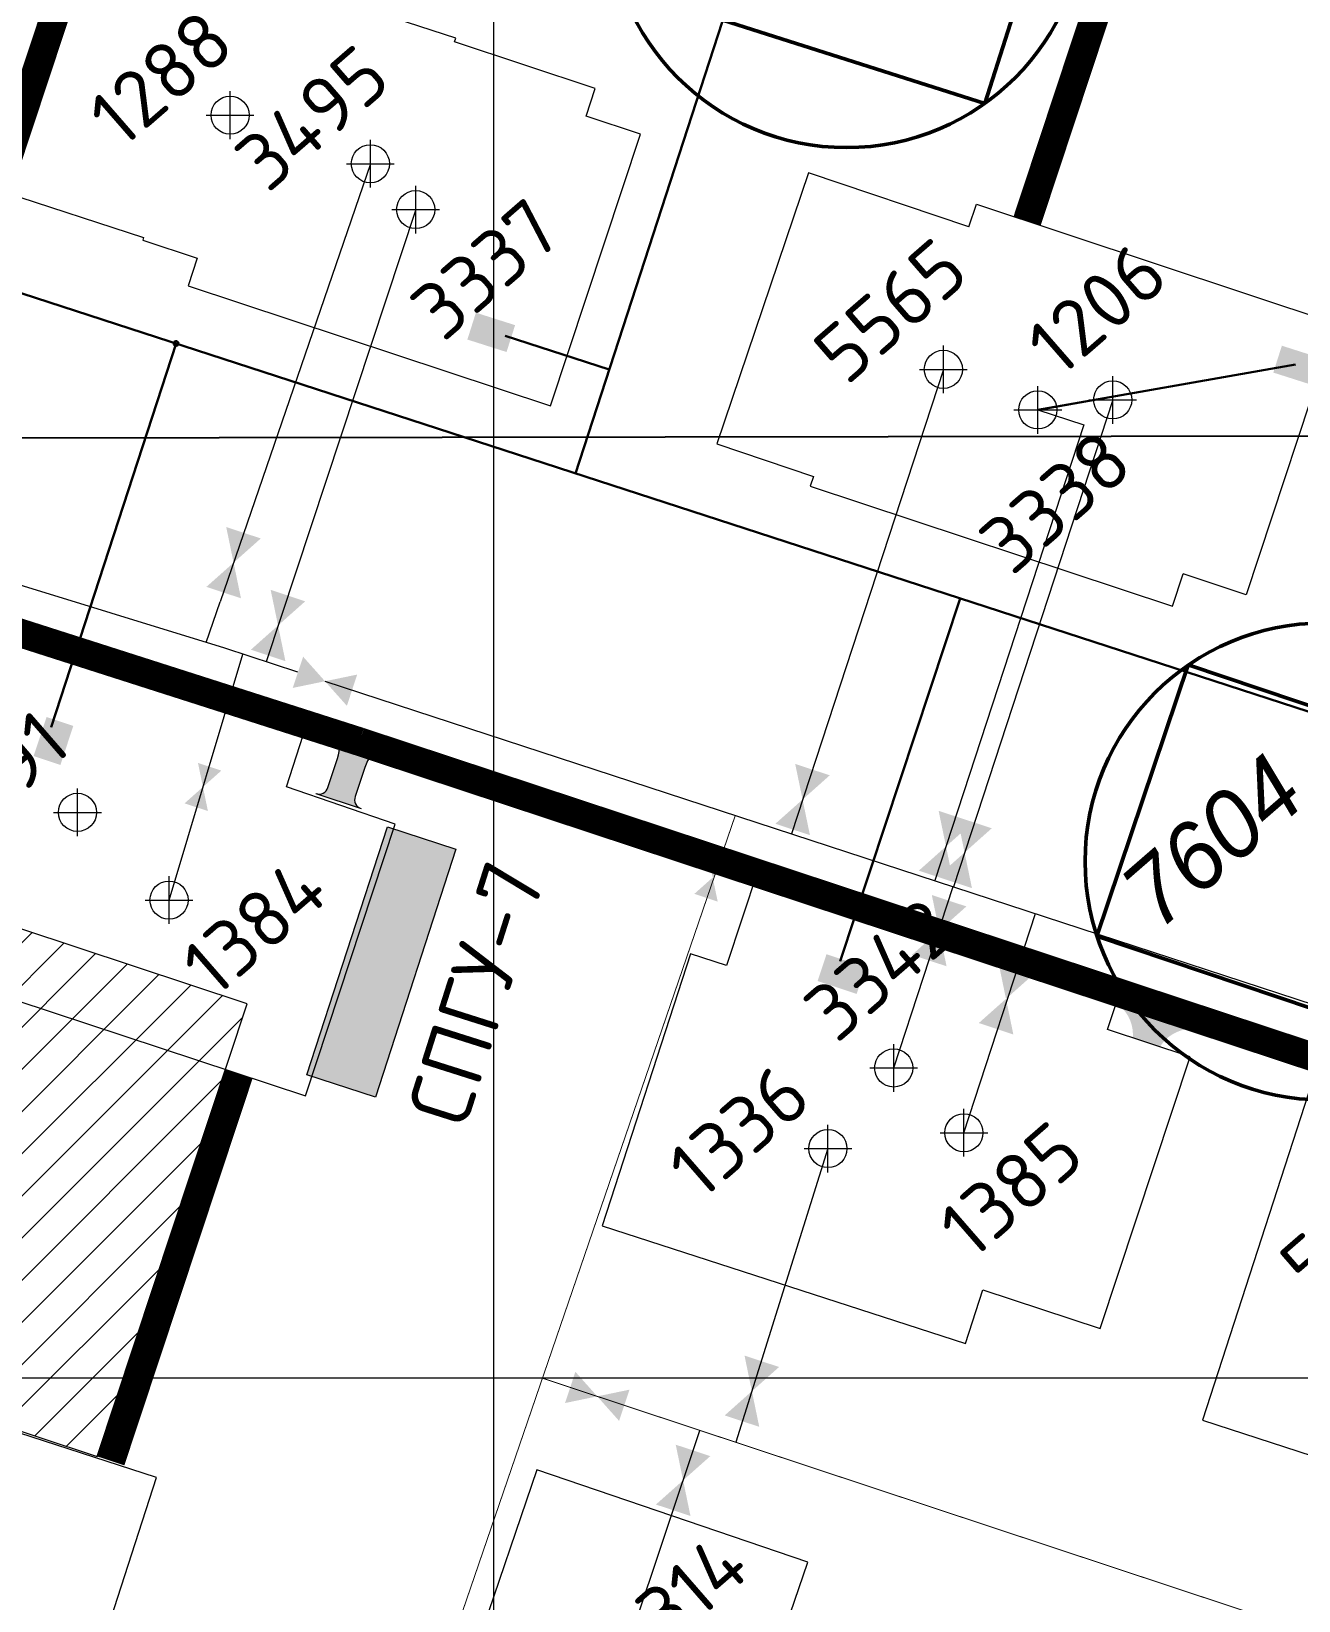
# Model space of a CAD drawing. Header units: millimetres. Extents: x 519 to 9564855, y -810 to 5021775.
# Drawn here: x 9538903.1 to 9539168.8, y 4997953.3 to 4998282.4 of the extents above; entities that cross this region are included whole.
import ezdxf

# ---------------------------------------------------------------- set-up
doc = ezdxf.new("R2010")
doc.units = ezdxf.units.MM
doc.header["$LTSCALE"] = 2
doc.header["$MEASUREMENT"] = 0
doc.header["$PDMODE"] = 2
doc.header["$PDSIZE"] = 5
doc.linetypes.add('1', pattern=[0])
for name, color, linetype in [('0_ANNOT_Dimensions', 7, 'Continuous'), ('164 скв. на 2011 год (измененные)', 121, 'Continuous'), ('COMPOUND', 3, 'Continuous'), ('Existing roads', 41, 'Continuous'), ('GRID_PULKOVO', 7, 'Continuous'), ('OilColl&Flowlines', 3, 'Continuous'), ('Stage 12 wells.Text&Frame', 52, 'Continuous'), ('Stage8 wlls text', 7, 'Continuous'), ('Скважины 2019г.', 241, 'Continuous'), ('Скважины на 2013 год.', 21, '1')]:
    doc.layers.add(name, color=color, linetype=linetype)
for name, color, linetype, lineweight in [('200 скв. на 2010 год', 61, 'Continuous', 0), ('Stage 11.Object 2.Frame&Text', 26, 'Continuous', 53), ('WELLS(drilled after 2000y)', 6, 'Continuous', 40), ('Скважины на 2022 год', 60, 'Continuous', 13), ('Скважины на 2023 год', 201, 'Continuous', 20), ('Скважины на 2026', 222, 'Continuous', 50), ('Скважины на 2026 доп.', 222, 'Continuous', 50), ('Электро', 1, 'Continuous', 30), ('Электроснаб', 1, 'Continuous', 18), ('Электроснабжене', 1, 'Continuous', 18)]:
    doc.layers.add(name, color=color, linetype=linetype, lineweight=lineweight)
doc.styles.add('Elect', font='isocpeur.ttf')
doc.styles.add('Line_GUGK', font='')
doc.styles.get("Standard").update_dxf_attribs({"font": 'isocpeur.ttf', "width": 0.5})
doc.styles.get('Line_GUGK').set_extended_font_data('Bm431', italic=True)
doc.dimstyles.new('ISO-25', dxfattribs={"dimtxt": 15, "dimasz": 10, "dimexe": 5, "dimexo": 5, "dimgap": 5, "dimtad": 1, "dimtxsty": 'Standard', "dimblk": 'OBLIQUE', "dimcen": 50, "dimadec": 0, "dimazin": 0, "dimtfac": 1, "dimtmove": 0, "dimatfit": 3, "dimfxl": 0, "dimarcsym": 0})

# ---------------------------------------------------------------- blocks, each defined once
blk = doc.blocks.new('92051501$0$VALVE')
at = {"layer": 'OilColl&Flowlines'}
for points in [[(-5.97, -3.45), (-5.97, 3.45), (0, 0)], [(5.97, -3.45), (0, 0), (5.97, 3.45)]]:
    blk.add_solid(points, dxfattribs=at)
blk = doc.blocks.new('_Oblique')
at = {"color": 0, "linetype": 'ByBlock', "lineweight": -2}
blk.add_line((-0.5, -0.5), (0.5, 0.5), dxfattribs=at)
blk = doc.blocks.new('*D111')
at = {"layer": '0_ANNOT_Dimensions', "color": 0, "lineweight": -2, "transparency": 16777216}
for p, q in [((9540956.59, 4998203), (9540956.59, 4998205.09)), ((9540956.6, 4998200.09), (9521531.28, 4998171.79)), ((9521531.28, 4998174.7), (9521531.28, 4998176.79))]:
    blk.add_line(p, q, dxfattribs=at)
at = {"layer": 'DEFPOINTS', "color": 0, "linetype": 'ByBlock', "lineweight": 25, "transparency": 16777216}
for p in [(9540956.6, 4998198), (9521531.28, 4998171.79), (9521531.29, 4998169.71)]:
    blk.add_point(p, dxfattribs=at)
at = {"layer": '0_ANNOT_Dimensions', "color": 0, "linetype": 'ByBlock', "lineweight": -2, "transparency": 16777216, "xscale": 10, "yscale": 10, "zscale": 10}
for p, rotation in [((9540956.6, 4998200.09), 0.08345723362022996), ((9521531.28, 4998171.79), 180.0834572336203)]:
    blk.add_blockref('_Oblique', p, dxfattribs=dict(at, rotation=rotation))
at = {"layer": '0_ANNOT_Dimensions', "color": 0, "linetype": 'ByBlock', "lineweight": 25, "transparency": 16777216, "insert": (9531243.92, 4998199.94), "char_height": 15, "attachment_point": 5, "rotation": 0.0835, "bg_fill": 3, "box_fill_scale": 1.25, "bg_fill_color": 256, "bg_fill_true_color": 13158600, "bg_fill_transparency": 0}
blk.add_mtext('19425,33', dxfattribs=at)

msp = doc.modelspace()

# ---------------------------------------------------------------- hatches: boundary and pattern name
at = {"linetype": 'ByBlock', "lineweight": 0, "ltscale": 80}
msp.add_hatch(color=1, dxfattribs=at).paths.add_polyline_path([(9538960.87934, 4998063.56718), (9538975.23546, 4998058.90259), (9538992.12348, 4998110.87857), (9538977.76736, 4998115.54316)])
at = {"layer": 'COMPOUND', "linetype": 'ByBlock', "lineweight": 0, "ltscale": 50}
h = msp.add_hatch(dxfattribs=at)
h.set_pattern_fill('ANSI31', color=5, scale=50)
h.paths.add_polyline_path([(9538821.98975, 4998014.95626), (9538916.92767, 4997983.54303), (9538948.34091, 4998078.48094), (9538853.40299, 4998109.89418)])
at = {"layer": 'Existing roads', "lineweight": 0}
h = msp.add_hatch(color=256, dxfattribs=at)
h.paths.add_polyline_path([(9538962.5428, 4998139.36884, -0.414213562), (9538967.30715, 4998129.8925), (9538966.34943, 4998126.99806), (9538972.04797, 4998125.11252), (9538973.00569, 4998128.00696, -0.414213562), (9538982.48203, 4998132.77131)])
h.paths.add_polyline_path([(9538966.34943, 4998126.99806), (9538965.29391, 4998123.80804, -0.414213562), (9538962.76689, 4998122.53754), (9538972.26291, 4998119.39548, -0.414213562), (9538970.99244, 4998121.92245), (9538972.04797, 4998125.11252)])
at = {"layer": 'Existing roads', "linetype": 'ByBlock', "lineweight": 0}
h = msp.add_hatch(color=256, dxfattribs=at)
edge = h.paths.add_edge_path()
edge.add_arc((9539126.20051, 4998072.03795), 7.82859, -5.402914, 70.7164572, ccw=False)
edge.add_line((9539133.99433, 4998071.30082), (9539139.69513, 4998069.41453))
edge.add_arc((9539146.39044, 4998065.35747), 7.82859, 72.6666548, 148.7860261, ccw=False)
edge.add_line((9539148.72282, 4998072.83055), (9539128.78585, 4998079.42733))
at = {"layer": 'Электро'}
for points in [[(9538996.32027, 4998223.38062), (9538994.52451, 4998217.7485), (9539002.73536, 4998215.13052), (9539004.53112, 4998220.76264)], [(9538903.60877, 4998130.39988), (9538909.221, 4998128.5429), (9538911.92823, 4998136.72476), (9538906.316, 4998138.58174)], [(9539069.79859, 4998088.84679), (9539067.9416, 4998083.23456), (9539076.12346, 4998080.52733), (9539077.98045, 4998086.13957)]]:
    msp.add_hatch(color=256, dxfattribs=at).paths.add_polyline_path(points)
at = {"layer": 'Электро', "ltscale": 7.5}
msp.add_hatch(color=256, dxfattribs=at).paths.add_polyline_path([(9539165.25416, 4998216.45258), (9539163.4584, 4998210.82046), (9539171.66925, 4998208.20248), (9539173.46501, 4998213.83461)])
at = {"layer": 'Электроснаб', "lineweight": 0}
for points in [[(9538996.32027, 4998223.38062), (9538994.52451, 4998217.7485), (9539002.73536, 4998215.13052), (9539004.53112, 4998220.76264)], [(9538903.60877, 4998130.39988), (9538909.221, 4998128.5429), (9538911.92823, 4998136.72476), (9538906.316, 4998138.58174)], [(9539069.79859, 4998088.84679), (9539067.9416, 4998083.23456), (9539076.12346, 4998080.52733), (9539077.98045, 4998086.13957)]]:
    msp.add_hatch(color=1, dxfattribs=at).paths.add_polyline_path(points)
at = {"layer": 'Электроснаб', "lineweight": 0, "ltscale": 7.5}
msp.add_hatch(color=1, dxfattribs=at).paths.add_polyline_path([(9539165.25416, 4998216.45258), (9539163.4584, 4998210.82046), (9539171.66925, 4998208.20248), (9539173.46501, 4998213.83461)])
at = {"layer": 'Электроснабжене', "lineweight": 0}
for points in [[(9538996.32027, 4998223.38062), (9538994.52451, 4998217.7485), (9539002.73536, 4998215.13052), (9539004.53112, 4998220.76264)], [(9538903.60877, 4998130.39988), (9538909.221, 4998128.5429), (9538911.92823, 4998136.72476), (9538906.316, 4998138.58174)], [(9539069.79859, 4998088.84679), (9539067.9416, 4998083.23456), (9539076.12346, 4998080.52733), (9539077.98045, 4998086.13957)]]:
    msp.add_hatch(color=1, dxfattribs=at).paths.add_polyline_path(points)
at = {"layer": 'Электроснабжене', "lineweight": 0, "ltscale": 7.5}
msp.add_hatch(color=1, dxfattribs=at).paths.add_polyline_path([(9539165.25416, 4998216.45258), (9539163.4584, 4998210.82046), (9539171.66925, 4998208.20248), (9539173.46501, 4998213.83461)])

# ---------------------------------------------------------------- linework, layer by layer
at = {"color": 3, "linetype": 'ByBlock', "lineweight": 0, "ltscale": 80}
for points in [[(9539129.8, 4998205.1), (9539096.40094, 4998103.00341)], [(9539114.1, 4998203), (9539123.76816, 4998199.83723)], [(9539123.76816, 4998199.83723), (9539092.50739, 4998104.27711)]]:
    msp.add_lwpolyline(points, dxfattribs=at)
at = {"color": 1, "linetype": 'ByBlock', "lineweight": 0, "ltscale": 80}
msp.add_lwpolyline([(9538960.87934, 4998063.56718), (9538977.76736, 4998115.54316), (9538992.12348, 4998110.87857), (9538975.23546, 4998058.90259)], close=True, dxfattribs=at)
at = {"color": 5, "linetype": 'ByBlock', "lineweight": 0, "ltscale": 50}
msp.add_lwpolyline([(9538821.98975, 4998014.95626), (9538916.92767, 4997983.54303), (9538948.34091, 4998078.48094), (9538853.40299, 4998109.89418)], close=True, dxfattribs=at)
at = {"layer": '164 скв. на 2011 год (измененные)', "color": 0, "linetype": 'ByBlock', "lineweight": 0}
for points in [[(9539019.39242, 4998264.60292), (9539021.31798, 4998270.42241), (9538991.85309, 4998280.17181)], [(9538937.90758, 4998234.79708), (9538935.98202, 4998228.9776), (9539011.96255, 4998203.83702), (9539030.81798, 4998260.82241), (9539019.39242, 4998264.60292)], [(9538926.67036, 4998239.14681), (9538926.48202, 4998238.5776), (9538937.90758, 4998234.79708)], [(9539067.06741, 4998189.04485), (9539066.38202, 4998186.9776), (9539142.36254, 4998161.83702), (9539144.59752, 4998168.59161)]]:
    msp.add_lwpolyline(points, dxfattribs=at)
for centre in [(9538974.2, 4998254.6), (9538983.7, 4998245), (9539114.1, 4998203)]:
    msp.add_circle(centre, 4, dxfattribs=at)
for p in [(9538974.2, 4998254.6), (9538983.7, 4998245), (9539114.1, 4998203)]:
    msp.add_point(p, dxfattribs=at)
at = {"layer": '200 скв. на 2010 год', "color": 0, "linetype": 'ByBlock', "lineweight": 0}
for points in [[(9539099.64867, 4998241.36131), (9539101.23745, 4998246.16299), (9539176.5759, 4998221.1015), (9539157.76023, 4998164.23631), (9539144.59752, 4998168.59161)], [(9539128.71329, 4998073.04822), (9539131.41798, 4998081.22241), (9539055.43745, 4998106.36299), (9539048.86739, 4998086.50678)]]:
    msp.add_lwpolyline(points, dxfattribs=at)
msp.add_circle((9539083.9, 4998065), 4, dxfattribs=at)
msp.add_point((9539083.9, 4998065), dxfattribs=at)
at = {"layer": 'Existing roads', "lineweight": 0}
for p, q in [((9538962.5428, 4998139.36884), (9538982.48203, 4998132.77131)), ((9538962.76689, 4998122.53754), (9538972.26291, 4998119.39548))]:
    msp.add_line(p, q, dxfattribs=at)
at = {"layer": 'Existing roads', "color": 3, "linetype": 'ByBlock', "lineweight": 0, "ltscale": 80}
msp.add_line((9539098.6, 4998051.4), (9539113.63664, 4998097.36506), dxfattribs=at)
at = {"layer": 'Existing roads', "color": 0, "linetype": 'ByBlock', "lineweight": 0, "ltscale": 80}
msp.add_line((9533000, 4998000), (9548000, 4998000), dxfattribs=at)
at = {"layer": 'Existing roads', "linetype": 'ByBlock', "lineweight": 0, "const_width": 6, "flags": 128}
for points in [[(9538981.99053, 4998509.12096), (9538868.95323, 4998167.49661)], [(9538971.90129, 4998133.43296), (9538814.77081, 4998183.77422)], [(9538971.90129, 4998133.43296), (9539328.19183, 4998015.54287)]]:
    msp.add_lwpolyline(points, dxfattribs=at)
at = {"layer": 'Existing roads', "linetype": 'ByBlock', "lineweight": 0, "ltscale": 80, "const_width": 6}
for points in [[(9539111.85872, 4998242.6298), (9539140.33368, 4998328.68185)], [(9538919.77581, 4997982.60063), (9538946.65903, 4998063.73744)]]:
    msp.add_lwpolyline(points, dxfattribs=at)
at = {"layer": 'Existing roads', "lineweight": 0, "flags": 128}
for points in [[(9538962.76689, 4998122.53754, 0.414213562), (9538965.29391, 4998123.80804), (9538967.30715, 4998129.8925, 0.414213562), (9538962.5428, 4998139.36884)], [(9538982.48203, 4998132.77131, 0.414213562), (9538973.00569, 4998128.00696), (9538970.99243, 4998121.92241, 0.414207454), (9538972.26291, 4998119.39548, 0.414207454)]]:
    msp.add_lwpolyline(points, format="xyb", dxfattribs=at)
at = {"layer": 'GRID_PULKOVO', "lineweight": 0}
msp.add_line((9539000, 5010000), (9539000, 4992000), dxfattribs=at)
at = {"layer": 'OilColl&Flowlines', "linetype": 'ByBlock', "lineweight": 0}
for p, q in [((9538943.68448, 4998153.04058), (9538121.14656, 4998405.65024)), ((9538939.80681, 4998154.23146), (9538942.71572, 4998162.76444)), ((9538959.01201, 4998147.96898), (9538943.68448, 4998153.04058)), ((9538964.68238, 4998146.09276), (9539331.66543, 4998026.04087))]:
    msp.add_line(p, q, dxfattribs=at)
at = {"layer": 'OilColl&Flowlines', "color": 3, "linetype": 'ByBlock', "lineweight": 0, "ltscale": 5}
for p, q in [((9538974.2, 4998254.6), (9538942.71572, 4998162.76444)), ((9538983.7, 4998245), (9538952.32618, 4998150.1812)), ((9539083.9, 4998065), (9539096.33878, 4998103.02374))]:
    msp.add_line(p, q, dxfattribs=at)
at = {"layer": 'OilColl&Flowlines', "lineweight": 0}
msp.add_line((9538932, 4998100.2), (9538947.44665, 4998151.79575), dxfattribs=at)
at = {"layer": 'OilColl&Flowlines', "color": 3, "linetype": 'ByBlock', "lineweight": 0, "ltscale": 80, "const_width": 0.2}
for points in [[(9539050.68798, 4998117.95758), (9538913.81972, 4997718.38891)], [(9539378.65359, 4997837.51385), (9539344.37533, 4997849.45418), (9539355.78938, 4997885.35661), (9539010.08908, 4998000)]]:
    msp.add_lwpolyline(points, dxfattribs=at)
at = {"layer": 'OilColl&Flowlines', "lineweight": 0}
for points in [[(9538951.22348, 4998176.03431), (9538945.52496, 4998170.95861), (9538943.97854, 4998178.43153)], [(9538947.07137, 4998163.4857), (9538939.82643, 4998165.88292), (9538945.52496, 4998170.95861)], [(9538960.53949, 4998162.85714), (9538954.84096, 4998157.78144), (9538953.29454, 4998165.25436)], [(9538956.38738, 4998150.30852), (9538949.14243, 4998152.70575), (9538954.84096, 4998157.78144)], [(9538942.95118, 4998127.34804), (9538939.10081, 4998123.91851), (9538938.05593, 4998128.96779)], [(9539070.48698, 4998126.36273), (9539064.78845, 4998121.28703), (9539063.24203, 4998128.75995)], [(9538940.14569, 4998118.86922), (9538935.25044, 4998120.48897), (9538939.10081, 4998123.91851)], [(9539066.33487, 4998113.81411), (9539059.08993, 4998116.21134), (9539064.78845, 4998121.28703)], [(9539100.55289, 4998116.5272), (9539094.85436, 4998111.45151), (9539093.30795, 4998118.92443)], [(9539104.44644, 4998115.2535), (9539098.74791, 4998110.1778), (9539097.2015, 4998117.65072)], [(9539096.40078, 4998103.97859), (9539089.15584, 4998106.37581), (9539094.85436, 4998111.45151)], [(9539049.80293, 4998108.36557), (9539045.95256, 4998104.93604), (9539044.90768, 4998109.98532)], [(9539100.29433, 4998102.70489), (9539093.04939, 4998105.10211), (9539098.74791, 4998110.1778)], [(9539046.99744, 4998099.88675), (9539042.10219, 4998101.5065), (9539045.95256, 4998104.93604)], [(9539099.12624, 4998098.86839), (9539093.42772, 4998093.7927), (9539091.8813, 4998101.26561)], [(9539094.97414, 4998086.31978), (9539087.72919, 4998088.717), (9539093.42772, 4998093.7927)], [(9539113.12624, 4998084.5684), (9539107.42772, 4998079.4927), (9539105.8813, 4998086.96562)], [(9539108.97413, 4998072.01978), (9539101.72919, 4998074.417), (9539107.42772, 4998079.4927)], [(9539059.86269, 4998002.29074), (9539054.16416, 4997997.21504), (9539052.61774, 4998004.68796)], [(9539055.71058, 4997989.74212), (9539048.46563, 4997992.13934), (9539054.16416, 4997997.21504)], [(9539045.44456, 4997983.60051), (9539039.74603, 4997978.52481), (9539038.19961, 4997985.99773)], [(9539041.29245, 4997971.0519), (9539034.04751, 4997973.44912), (9539039.74603, 4997978.52481)]]:
    msp.add_solid(points, dxfattribs=at)
at = {"layer": 'Stage 12 wells.Text&Frame', "color": 0, "lineweight": 0}
msp.add_circle((9539129.8, 4998205.1), 4, dxfattribs=at)
at = {"layer": 'Stage 12 wells.Text&Frame', "color": 0, "linetype": 'ByBlock', "lineweight": 0, "ltscale": 80}
msp.add_point((9539129.8, 4998205.1), dxfattribs=at)
at = {"layer": 'Stage8 wlls text', "color": 0, "linetype": 'ByBlock', "lineweight": 0}
msp.add_lwpolyline([(9539102.55215, 4998018.47718), (9539127.16254, 4998010.33702), (9539146.01798, 4998067.32241), (9539128.71329, 4998073.04822)], dxfattribs=at)
msp.add_circle((9539098.6, 4998051.4), 4, dxfattribs=at)
msp.add_point((9539098.6, 4998051.4), dxfattribs=at)
at = {"layer": 'WELLS(drilled after 2000y)', "color": 0, "linetype": 'ByBlock', "lineweight": 0}
msp.add_lwpolyline([(9538888.39552, 4998095.0079), (9538884.58202, 4998084.2776), (9538960.56254, 4998059.13702), (9538979.41798, 4998116.12241), (9538956.61688, 4998123.98395)], dxfattribs=at)
msp.add_circle((9538932, 4998100.2), 4, dxfattribs=at)
msp.add_point((9538932, 4998100.2), dxfattribs=at)
at = {"layer": 'Скважины 2019г.', "color": 3, "linetype": 'ByBlock', "lineweight": 0, "ltscale": 50}
msp.add_line((9539094.3, 4998211.5), (9539062.44148, 4998114.11263), dxfattribs=at)
at = {"layer": 'Скважины 2019г.', "color": 0, "linetype": 'ByBlock', "lineweight": 0}
msp.add_lwpolyline([(9539099.64867, 4998241.36131), (9539066.02804, 4998252.7395), (9539046.79393, 4998195.90598), (9539067.06741, 4998189.04485)], dxfattribs=at)
msp.add_circle((9539094.3, 4998211.5), 4, dxfattribs=at)
msp.add_point((9539094.3, 4998211.5), dxfattribs=at)
at = {"layer": 'Скважины на 2013 год.', "color": 3, "linetype": 'ByBlock', "lineweight": 0, "ltscale": 5}
for p, q in [((9539070.1, 4998048.1), (9539050.80746, 4997986.49671)), ((9539024.55646, 4997933.18877), (9539043.25601, 4997989.00097))]:
    msp.add_line(p, q, dxfattribs=at)
at = {"layer": 'Скважины на 2013 год.', "color": 0, "linetype": 'ByBlock', "lineweight": 0}
for points in [[(9539048.86739, 4998086.50678), (9539041.28822, 4998088.96418), (9539022.80309, 4998031.88266), (9539098.91178, 4998007.23582), (9539102.55215, 4998018.47718)], [(9538902.6724, 4997924.70793), (9538910.91178, 4997922.03582), (9538929.39691, 4997979.11734), (9538853.28822, 4998003.76418), (9538849.05022, 4997990.67736)], [(9539059.45879, 4997942.5586), (9539065.87552, 4997961.34432), (9539009.09647, 4997980.73863), (9538996.68673, 4997944.4077)]]:
    msp.add_lwpolyline(points, dxfattribs=at)
msp.add_circle((9539070.1, 4998048.1), 4, dxfattribs=at)
msp.add_point((9539070.1, 4998048.1), dxfattribs=at)
at = {"layer": 'Скважины на 2022 год', "color": 0, "linetype": 'ByBlock', "lineweight": 0}
msp.add_lwpolyline([(9538991.85309, 4998280.17181), (9538992.11277, 4998280.97102), (9538916.02825, 4998305.69238), (9538897.48723, 4998248.62898), (9538926.67036, 4998239.14681)], dxfattribs=at)
msp.add_circle((9538944.8, 4998264.8), 4, dxfattribs=at)
msp.add_point((9538944.8, 4998264.8), dxfattribs=at)
at = {"layer": 'Скважины на 2023 год', "color": 0, "linetype": 'ByBlock', "lineweight": 0}
for points in [[(9538956.62434, 4998123.98137), (9538960.12795, 4998134.78992), (9538884.04343, 4998159.51128), (9538865.50241, 4998102.44789), (9538888.39552, 4998095.0079)], [(9539199.24126, 4998058.69491), (9539173.31672, 4998067.22959), (9539148.59229, 4997991.11263), (9539205.95344, 4997972.48261), (9539208.42593, 4997979.9917)]]:
    msp.add_lwpolyline(points, dxfattribs=at)
msp.add_circle((9538912.8, 4998118.6), 4, dxfattribs=at)
msp.add_point((9538912.8, 4998118.6), dxfattribs=at)
at = {"layer": 'Скважины на 2026', "linetype": 'ByBlock', "ltscale": 50}
msp.add_lwpolyline([(9539026.77913, 4998291.56257), (9539103.00178, 4998267.27044), (9539121.22087, 4998324.43743), (9539044.99822, 4998348.72956)], close=True, dxfattribs=at)
msp.add_circle((9539074, 4998308), 50, dxfattribs=at)
at = {"layer": 'Скважины на 2026 доп.'}
msp.add_lwpolyline([(9539145.59205, 4998149.51801), (9539126.47176, 4998092.6461), (9539202.30097, 4998067.15238), (9539221.42126, 4998124.02429)], close=True, dxfattribs=at)
msp.add_circle((9539174, 4998108.3), 50, dxfattribs=at)
at = {"layer": 'Электро', "ltscale": 0.5}
for p, q in [((9539017.19899, 4998189.67715, 0), (9539055.40593, 4998307.26602, 0)), ((9538907.31645, 4998136.49115, 0), (9538933.46395, 4998216.91354, 0)), ((9539002.48214, 4998218.53175), (9539024.27381, 4998211.45121, 0))]:
    msp.add_line(p, q, dxfattribs=at)
at = {"layer": 'Электро', "ltscale": 25}
msp.add_line((9539473.44583, 4998041.27815, 0), (9538796.91957, 4998261.32619, 0), dxfattribs=at)
at = {"layer": 'Электро', "ltscale": 2}
msp.add_line((9539114.1, 4998203), (9539168.07948, 4998212.50506), dxfattribs=at)
at = {"layer": 'Электро'}
msp.add_line((9539072.68319, 4998087.42697), (9539097.81695, 4998163.45582, 0), dxfattribs=at)
for start, end in [(161.9999999, 341.9999999), (341.9999999, 161.9999999)]:
    msp.add_arc((9538933.46395, 4998216.91354, 0), 0.5, start, end, dxfattribs=at)
at = {"layer": 'Электроснаб', "color": 1, "lineweight": 0, "ltscale": 0.5}
for p, q in [((9539017.19899, 4998189.67715, 0), (9539055.40593, 4998307.26602, 0)), ((9538907.31645, 4998136.49115, 0), (9538933.46395, 4998216.91354, 0)), ((9539002.48214, 4998218.53175), (9539024.27381, 4998211.45121, 0))]:
    msp.add_line(p, q, dxfattribs=at)
at = {"layer": 'Электроснаб', "color": 1, "lineweight": 0, "ltscale": 25}
msp.add_line((9539473.44583, 4998041.27815, 0), (9538796.91957, 4998261.32619, 0), dxfattribs=at)
at = {"layer": 'Электроснаб', "color": 1, "lineweight": 0, "ltscale": 2}
msp.add_line((9539114.7, 4998203), (9539168.07948, 4998212.50506), dxfattribs=at)
at = {"layer": 'Электроснаб', "color": 1, "lineweight": 0}
msp.add_line((9539072.68319, 4998087.42697), (9539097.81695, 4998163.45582, 0), dxfattribs=at)
for start, end in [(161.9999999, 341.9999999), (341.9999999, 161.9999999)]:
    msp.add_arc((9538933.46395, 4998216.91354, 0), 0.5, start, end, dxfattribs=at)
at = {"layer": 'Электроснабжене', "color": 1, "lineweight": 0, "ltscale": 0.5}
for p, q in [((9539017.19899, 4998189.67715, 0), (9539055.40593, 4998307.26602, 0)), ((9538907.31645, 4998136.49115, 0), (9538933.46395, 4998216.91354, 0)), ((9539002.48214, 4998218.53175), (9539024.27381, 4998211.45121, 0))]:
    msp.add_line(p, q, dxfattribs=at)
at = {"layer": 'Электроснабжене', "color": 1, "lineweight": 0, "ltscale": 25}
msp.add_line((9539473.44583, 4998041.27815, 0), (9538796.91957, 4998261.32619, 0), dxfattribs=at)
at = {"layer": 'Электроснабжене', "color": 1, "lineweight": 0, "ltscale": 2}
msp.add_line((9539114.7, 4998203), (9539168.07948, 4998212.50506), dxfattribs=at)
at = {"layer": 'Электроснабжене', "color": 1, "lineweight": 0}
msp.add_line((9539072.68319, 4998087.42697), (9539097.81695, 4998163.45582, 0), dxfattribs=at)
for start, end in [(161.9999999, 341.9999999), (341.9999999, 161.9999999)]:
    msp.add_arc((9538933.46395, 4998216.91354, 0), 0.5, start, end, dxfattribs=at)

# ---------------------------------------------------------------- block references
at = {"layer": 'OilColl&Flowlines', "lineweight": 0}
for p, rotation in [((9538964.68238, 4998146.09276), 341.6915559985446), ((9539021.74965, 4997996.13305), 341.6915559985447)]:
    msp.add_blockref('92051501$0$VALVE', p, dxfattribs=dict(at, rotation=rotation))

# ---------------------------------------------------------------- texts
at = {"layer": '164 скв. на 2011 год (измененные)', "color": 0, "linetype": 'ByBlock', "lineweight": 0, "style": 'Elect'}
for s, p in [('3495', (9538952.702, 4998248.23622)), ('3337', (9538989.51072, 4998216.96745)), ('3338', (9539108.71813, 4998167.9392))]:
    msp.add_text(s, height=12, rotation=41, dxfattribs=at).set_placement(p)
at = {"layer": '200 скв. на 2010 год', "color": 0, "linetype": 'ByBlock', "lineweight": 0, "style": 'Elect'}
for s, p in [('1206', (9539118.67155, 4998209.4416, 0)), ('3342', (9539071.96567, 4998069.91143))]:
    msp.add_text(s, height=12, rotation=41, dxfattribs=at).set_placement(p)
at = {"layer": 'Stage 11.Object 2.Frame&Text', "color": 5, "lineweight": 0, "style": 'Elect'}
msp.add_text('CПГУ-7', height=13.005167, rotation=72.3625988, dxfattribs=at).set_placement((9538993.98505, 4998051.63156))
at = {"layer": 'Stage8 wlls text', "color": 0, "linetype": 'ByBlock', "lineweight": 0, "style": 'Elect'}
msp.add_text('1385', height=12, rotation=41, dxfattribs=at).set_placement((9539100.24137, 4998024.37478))
at = {"layer": 'WELLS(drilled after 2000y)', "color": 0, "linetype": 'ByBlock', "lineweight": 0, "style": 'Elect'}
msp.add_text('1384', height=12, rotation=41, dxfattribs=at).set_placement((9538941.53347, 4998079.35487))
at = {"layer": 'Скважины 2019г.', "color": 0, "linetype": 'ByBlock', "lineweight": 0, "style": 'Elect'}
msp.add_text('5565', height=12, rotation=41, dxfattribs=at).set_placement((9539073.96914, 4998207.83613))
at = {"layer": 'Скважины на 2013 год.', "color": 0, "linetype": 'ByBlock', "lineweight": 0, "style": 'Elect'}
for s, p in [('1336', (9539043.46047, 4998036.88408)), ('3314', (9539030.30056, 4997938.05219))]:
    msp.add_text(s, height=12, rotation=41, dxfattribs=at).set_placement(p)
at = {"layer": 'Скважины на 2022 год', "color": 0, "linetype": 'ByBlock', "lineweight": 0, "style": 'Elect'}
msp.add_text('1288', height=12, rotation=41, dxfattribs=at).set_placement((9538922.02415, 4998257.41659))
at = {"layer": 'Скважины на 2023 год', "color": 0, "linetype": 'ByBlock', "lineweight": 0, "style": 'Elect'}
for s, p in [('1291', (9538890.01256, 4998112.62616)), ('5581', (9539171.70418, 4998016.54662))]:
    msp.add_text(s, height=12, rotation=41, dxfattribs=at).set_placement(p)
at = {"layer": 'Скважины на 2026 доп.', "lineweight": 50, "insert": (9539130.35848, 4998104.20687), "char_height": 14, "attachment_point": 1, "rotation": 41, "style": 'Line_GUGK'}
msp.add_mtext_dynamic_manual_height_columns('7604', width=14, gutter_width=5, heights=[0], dxfattribs=at)

# ---------------------------------------------------------------- next in the draw order: dimensions: what is measured, and where the dimension line sits
at = {"layer": '0_ANNOT_Dimensions', "linetype": 'ByBlock', "lineweight": 25}
dim = msp.add_aligned_dim(p1=(9540956.6, 4998198), p2=(9521531.287, 4998169.705), distance=-2.08809, dimstyle='ISO-25', override={"dimtfill": 1}, dxfattribs=at)
dim.commit()
dim.dimension.update_dxf_attribs({"geometry": '*D111', "text_midpoint": (9531243.92007, 4998199.94057)})

doc.saveas('drawing.dxf')
